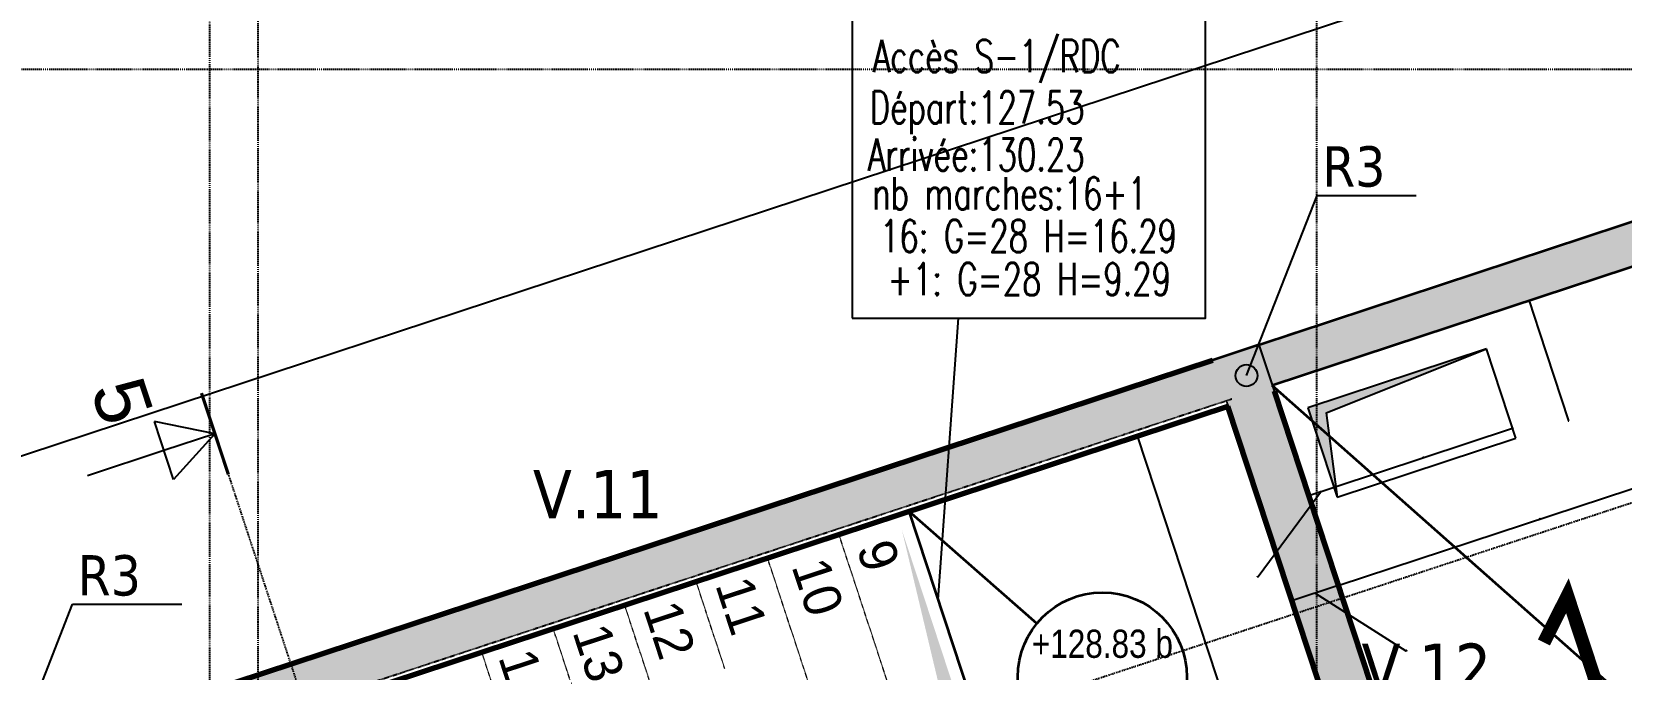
# Model space of a CAD drawing. Extents: x -12912 to 27386, y 1818 to 8189.
# Drawn here: x -120 to 472, y 7025 to 7262 of the extents above; entities that cross this region are included whole.
import ezdxf
from ezdxf.enums import TextEntityAlignment as Align

# ---------------------------------------------------------------- set-up
doc = ezdxf.new("R2010")
doc.units = 0
doc.header["$MEASUREMENT"] = 0
for name, pattern in [('CACHE2', [4.7625, 3.175, -1.5875]), ('GrDotted', [0.4, 0.1, -0.1, 0.1, -0.1]), ('GrFeatureAxis', [0.85, 0.25, -0.2, 0.1, -0.2, 0.1]), ('STRICHPUNKT2_S11', [0.9, 0.7, -0.1, 0, -0.1])]:
    doc.linetypes.add(name, pattern=pattern)
doc.layers.get('0').update_dxf_attribs({"linetype": 'CONTINUOUS'})
doc.layers.get('DEFPOINTS').update_dxf_attribs({"linetype": 'CONTINUOUS'})
for name, color, linetype in [('g-tx', 7, 'CONTINUOUS'), ('K_ENT_M_Building_Coffrage PH Sous sol', 7, 'CONTINUOUS'), ('STR_AXES_REPERE', 1, 'CONTINUOUS'), ('STR_COTATION', 1, 'CONTINUOUS'), ('STR_dob_liaisons_voiles', 23, 'CONTINUOUS'), ('STR_RESV_DALLE', 11, 'CONTINUOUS'), ('STR_SURCH', 9, 'CACHE2'), ('STR_TXT', 102, 'CONTINUOUS'), ('STR_TXT_V', 102, 'CONTINUOUS')]:
    doc.layers.add(name, color=color, linetype=linetype)
for name, color, linetype, lineweight in [('STR_AXES', 4, 'STRICHPUNKT2_S11', 25), ('STR_DALLES', 103, 'CONTINUOUS', 35), ('STR_dob_dalles', 130, 'CONTINUOUS', 35), ('STR_POUTRES', 102, 'CONTINUOUS', 35), ('STR_VOILES', 6, 'CONTINUOUS', 70)]:
    doc.layers.add(name, color=color, linetype=linetype, lineweight=lineweight)
doc.styles.add('EPAIS', font='TAHOMA.TTF')
doc.styles.add('FIN', font='romans.shx')
doc.styles.add('GrCut', font='swissli.ttf', dxfattribs={"height": 0.2})
doc.styles.add('GrDimensions', font='simplex.shx')
doc.dimstyles.new('GrDimensions', dxfattribs={"dimtxt": 0.09, "dimasz": 0.05, "dimexe": 0.07, "dimexo": 0, "dimgap": 0.05, "dimtad": 1, "dimzin": 0, "dimdsep": 46, "dimtxsty": 'GrDimensions', "dimblk": 'ARCHTICK', "dimblk1": 'ARCHTICK', "dimblk2": 'ARCHTICK', "dimcen": 0.09, "dimadec": 0, "dimazin": 0, "dimtfac": 1, "dimtdec": 4, "dimtmove": 0, "dimatfit": 3, "dimldrblk": 'OPEN30', "dimfxl": 0, "dimtolj": 1, "dimtzin": 0, "dimarcsym": 0})
doc.dimstyles.new('nOVO', dxfattribs={"dimscale": 1.3, "dimtxt": 0.09, "dimasz": 0.05, "dimexe": 0.07, "dimexo": 0, "dimgap": 0.05, "dimtad": 1, "dimzin": 0, "dimdsep": 46, "dimtxsty": 'GrDimensions', "dimblk": 'ARCHTICK', "dimcen": 0.09, "dimadec": 0, "dimazin": 0, "dimtfac": 1, "dimtmove": 0, "dimatfit": 3, "dimldrblk": 'OPEN30', "dimfxl": 0, "dimtolj": 1, "dimtzin": 0, "dimarcsym": 0})
pattern_1 = [(0, (5243.0074, 5883.9378), (1.190625, 2.38125), [0, -2.38125])]

# ---------------------------------------------------------------- blocks, each defined once
blk = doc.blocks.new('_ArchTick')
at = {"color": 0, "linetype": 'ByBlock', "const_width": 0.15}
blk.add_lwpolyline([(-0.5, -0.5), (0.5, 0.5)], dxfattribs=at)
blk = doc.blocks.new('*D42')
at = {"layer": 'DEFPOINTS', "color": 0, "linetype": 'Continuous'}
for p in [(1036.52, 7486.41), (1039.2, 7478.27), (-172.98, 7078.85)]:
    blk.add_point(p, dxfattribs=at)
at = {"layer": 'STR_COTATION', "color": 0, "linetype": 'Continuous', "lineweight": -2}
for p, q in [((-175.66, 7086.99), (1036.52, 7486.41)), ((1039.2, 7478.27), (1036.49, 7486.5)), ((-172.98, 7078.85), (-175.69, 7087.08))]:
    blk.add_line(p, q, dxfattribs=at)
at = {"layer": 'STR_COTATION', "color": 0, "linetype": 'Continuous', "lineweight": -2, "xscale": 0.065, "yscale": 0.065, "zscale": 0.065}
for p, rotation in [((1036.52, 7486.41), 18.23735407115053), ((-175.66, 7086.99), 198.2373540711505)]:
    blk.add_blockref('_ArchTick', p, dxfattribs=dict(at, rotation=rotation))
at = {"layer": 'STR_COTATION', "color": 0, "linetype": 'Continuous', "lineweight": -3, "insert": (430.39, 7286.82), "char_height": 0.117, "attachment_point": 5, "rotation": 18.23735, "style": 'GrDimensions'}
blk.add_mtext('\\A1;1276.29', dxfattribs=at)
blk = doc.blocks.new('_Open30')
at = {"color": 0, "linetype": 'ByBlock', "lineweight": -2}
for p, q in [((-1, 0.3), (0, 0)), ((0, 0), (-1, -0.3)), ((0, 0), (-1, 0))]:
    blk.add_line(p, q, dxfattribs=at)
blk = doc.blocks.new('*D75')
at = {"layer": 'DEFPOINTS', "color": 0, "linetype": 'Continuous'}
for p in [(325.38, 7122.55), (291.63, 7111.43), (407.19, 6873.94)]:
    blk.add_point(p, dxfattribs=at)
at = {"layer": 'STR_COTATION', "color": 0, "linetype": 'Continuous', "lineweight": -2}
for p, q in [((325.38, 7122.55), (291.54, 7111.4)), ((373.53, 6862.85), (291.63, 7111.43)), ((407.19, 6873.94), (373.44, 6862.82))]:
    blk.add_line(p, q, dxfattribs=at)
at = {"layer": 'STR_COTATION', "color": 0, "linetype": 'Continuous', "lineweight": -2, "xscale": 0.065, "yscale": 0.065, "zscale": 0.065}
for p, rotation in [((291.63, 7111.43), 108.2357043947728), ((373.53, 6862.85), 288.2357043947728)]:
    blk.add_blockref('_ArchTick', p, dxfattribs=dict(at, rotation=rotation))
at = {"layer": 'STR_COTATION', "color": 0, "linetype": 'Continuous', "lineweight": -3, "insert": (332.7, 6987.18), "char_height": 0.117, "attachment_point": 5, "rotation": 288.2357, "style": 'GrDimensions'}
blk.add_mtext('\\A1;261.73', dxfattribs=at)
blk = doc.blocks.new('*D76')
at = {"layer": 'DEFPOINTS', "color": 0, "linetype": 'Continuous'}
for p in [(513.54, 7113.88), (516.39, 7105.24), (363.48, 7064.44)]:
    blk.add_point(p, dxfattribs=at)
at = {"layer": 'STR_COTATION', "color": 0, "linetype": 'Continuous', "lineweight": -2}
for p, q in [((513.54, 7113.88), (516.42, 7105.15)), ((366.33, 7055.8), (516.39, 7105.24)), ((363.48, 7064.44), (366.35, 7055.71))]:
    blk.add_line(p, q, dxfattribs=at)
at = {"layer": 'STR_COTATION', "color": 0, "linetype": 'Continuous', "lineweight": -2, "xscale": 0.065, "yscale": 0.065, "zscale": 0.065}
for p, rotation in [((516.39, 7105.24), 18.23570439482916), ((366.33, 7055.8), 198.2357043948292)]:
    blk.add_blockref('_ArchTick', p, dxfattribs=dict(at, rotation=rotation))
at = {"layer": 'STR_COTATION', "color": 0, "linetype": 'Continuous', "lineweight": -3, "insert": (441.32, 7080.64), "char_height": 0.117, "attachment_point": 5, "rotation": 18.2357, "style": 'GrDimensions'}
blk.add_mtext('\\A1;158.00', dxfattribs=at)
blk = doc.blocks.new('*D625')
at = {"layer": 'DEFPOINTS', "color": 0, "ltscale": 4.5}
for p in [(363.48, 7064.44), (349.14, 7050.13), (362.16, 7010.61)]:
    blk.add_point(p, dxfattribs=at)
at = {"layer": 'STR_COTATION', "color": 0, "lineweight": -2, "ltscale": 4.5}
for p, q in [((366.33, 7055.8), (349.14, 7050.13)), ((357.73, 7052.97), (391.55, 7031.45)), ((366.3, 7055.88), (366.35, 7055.71)), ((349.17, 7050.05), (349.11, 7050.22)), ((391.55, 7031.45), (392.02, 7031.61))]:
    blk.add_line(p, q, dxfattribs=at)
at = {"layer": 'STR_COTATION', "color": 0, "lineweight": -2, "ltscale": 4.5, "xscale": 0.065, "yscale": 0.065, "zscale": 0.065}
for p, rotation in [((366.33, 7055.8), 18.23570439482914), ((349.14, 7050.13), 198.2357043948292)]:
    blk.add_blockref('_ArchTick', p, dxfattribs=dict(at, rotation=rotation))
at = {"layer": 'STR_COTATION', "color": 0, "ltscale": 4.5, "insert": (391.75, 7031.65), "char_height": 0.117, "attachment_point": 5, "rotation": 18.2357, "style": 'GrDimensions'}
blk.add_mtext('\\A1;1810', dxfattribs=at)
blk = doc.blocks.new('*D647')
at = {"layer": 'DEFPOINTS', "color": 0, "ltscale": 4.5}
for p in [(353.45, 7095.18), (362.86, 7098.28), (364.8, 7092.39)]:
    blk.add_point(p, dxfattribs=at)
at = {"layer": 'STR_COTATION', "color": 0, "lineweight": -2, "ltscale": 4.5}
for p, q in [((360.1, 7090.84), (336.57, 7059.03)), ((355.36, 7089.38), (355.42, 7089.2)), ((355.39, 7089.29), (364.8, 7092.39)), ((364.77, 7092.48), (364.83, 7092.3)), ((336.57, 7059.03), (336.16, 7058.89))]:
    blk.add_line(p, q, dxfattribs=at)
at = {"layer": 'STR_COTATION', "color": 0, "lineweight": -2, "ltscale": 4.5, "xscale": 0.065, "yscale": 0.065, "zscale": 0.065}
for p, rotation in [((355.39, 7089.29), 198.2370000000444), ((364.8, 7092.39), 18.23700000004446)]:
    blk.add_blockref('_ArchTick', p, dxfattribs=dict(at, rotation=rotation))
at = {"layer": 'STR_COTATION', "color": 0, "ltscale": 4.5, "insert": (336.33, 7059.08), "char_height": 0.117, "attachment_point": 5, "rotation": 18.237, "style": 'GrDimensions'}
blk.add_mtext('\\A1;990', dxfattribs=at)
blk = doc.blocks.new('*D648')
at = {"layer": 'DEFPOINTS', "color": 0, "ltscale": 4.5}
for p in [(421.56, 7143.81), (431.28, 7114.3), (362.86, 7098.28)]:
    blk.add_point(p, dxfattribs=at)
at = {"layer": 'STR_COTATION', "color": 0, "lineweight": -2, "ltscale": 4.5}
for p, q in [((364.8, 7092.39), (431.28, 7114.3)), ((431.25, 7114.38), (431.31, 7114.21)), ((364.77, 7092.48), (364.83, 7092.3))]:
    blk.add_line(p, q, dxfattribs=at)
at = {"layer": 'STR_COTATION', "color": 0, "lineweight": -2, "ltscale": 4.5, "xscale": 0.065, "yscale": 0.065, "zscale": 0.065}
for p, rotation in [((431.28, 7114.3), 18.23700000004446), ((364.8, 7092.39), 198.2370000000444)]:
    blk.add_blockref('_ArchTick', p, dxfattribs=dict(at, rotation=rotation))
at = {"layer": 'STR_COTATION', "color": 0, "ltscale": 4.5, "insert": (398, 7103.46), "char_height": 0.117, "attachment_point": 5, "rotation": 18.237, "style": 'GrDimensions'}
blk.add_mtext('\\A1;7000', dxfattribs=at)
blk = doc.blocks.new('*D649')
at = {"layer": 'DEFPOINTS', "color": 0, "ltscale": 4.5}
for p in [(417.71, 7155.18), (441.14, 7150.31), (422.15, 7144.05)]:
    blk.add_point(p, dxfattribs=at)
at = {"layer": 'STR_COTATION', "color": 0, "lineweight": -2, "ltscale": 4.5}
for p, q in [((437.31, 7161.64), (437.48, 7161.7)), ((437.39, 7161.67), (441.14, 7150.31)), ((441.05, 7150.28), (441.22, 7150.34))]:
    blk.add_line(p, q, dxfattribs=at)
at = {"layer": 'STR_COTATION', "color": 0, "lineweight": -2, "ltscale": 4.5, "xscale": 0.065, "yscale": 0.065, "zscale": 0.065}
for p, rotation in [((437.39, 7161.67), 108.2370000000066), ((441.14, 7150.31), 288.2370000000066)]:
    blk.add_blockref('_ArchTick', p, dxfattribs=dict(at, rotation=rotation))
at = {"layer": 'STR_COTATION', "color": 0, "ltscale": 4.5, "insert": (439.38, 7156.03), "char_height": 0.117, "attachment_point": 5, "rotation": 288.237, "style": 'GrDimensions'}
blk.add_mtext('\\A1;1196', dxfattribs=at)
blk = doc.blocks.new('*D650')
at = {"layer": 'DEFPOINTS', "color": 0, "ltscale": 4.5}
for p in [(422.15, 7144.05), (452.1, 7117.03), (432.51, 7110.57)]:
    blk.add_point(p, dxfattribs=at)
at = {"layer": 'STR_COTATION', "color": 0, "lineweight": -2, "ltscale": 4.5}
for p, q in [((441.05, 7150.28), (441.22, 7150.34)), ((441.14, 7150.31), (452.1, 7117.03)), ((452.02, 7117), (452.19, 7117.06))]:
    blk.add_line(p, q, dxfattribs=at)
at = {"layer": 'STR_COTATION', "color": 0, "lineweight": -2, "ltscale": 4.5, "xscale": 0.065, "yscale": 0.065, "zscale": 0.065}
for p, rotation in [((441.14, 7150.31), 108.2370000000066), ((452.1, 7117.03), 288.2370000000066)]:
    blk.add_blockref('_ArchTick', p, dxfattribs=dict(at, rotation=rotation))
at = {"layer": 'STR_COTATION', "color": 0, "ltscale": 4.5, "insert": (446.74, 7133.71), "char_height": 0.117, "attachment_point": 5, "rotation": 288.237, "style": 'GrDimensions'}
blk.add_mtext('\\A1;3504', dxfattribs=at)

msp = doc.modelspace()

# ---------------------------------------------------------------- hatches: boundary and pattern name
at = {"layer": 'STR_AXES_REPERE', "linetype": 'Continuous'}
msp.add_hatch(color=256, dxfattribs=at).paths.add_polyline_path([(319.746, 7139.647), (336.842, 7145.28), (342.475, 7128.184), (325.379, 7122.551)])
at = {"layer": 'STR_dob_liaisons_voiles', "ltscale": 4.5}
h = msp.add_hatch(color=256, dxfattribs=at)
h.paths.add_polyline_path([(333.67, 7137.677, 0.0938149), (332.183, 7137.959), (332.183, 7133.889)])
h.paths.add_polyline_path([(332.183, 7133.889), (332.183, 7129.82, 0.4142136), (336.252, 7133.889, 0.3084139), (333.67, 7137.677)])
h.paths.add_polyline_path([(332.183, 7137.959, 0.4142136), (328.113, 7133.889, 0.4142136), (332.183, 7129.82)])
at = {"layer": 'STR_SURCH', "linetype": 'Continuous'}
h = msp.add_hatch(dxfattribs=at)
h.set_pattern_fill('DOTS', color=256, scale=1.5, style=0)
h.set_pattern_definition(pattern_1)
h.paths.add_polyline_path([(-137.814, 6972.134), (1399.437, 7478.668), (1394.43, 7493.864), (-142.821, 6987.331)])
h = msp.add_hatch(dxfattribs=at)
h.set_pattern_fill('DOTS', color=256, scale=1.5, style=0)
h.set_pattern_definition(pattern_1)
h.paths.add_polyline_path([(341.819, 7130.176), (1074.366, 7371.555), (1069.358, 7386.751), (336.811, 7145.372)])
h = msp.add_hatch(dxfattribs=at)
h.set_pattern_fill('DOTS', color=256, scale=1.5, style=0)
h.set_pattern_definition(pattern_1)
h.paths.add_polyline_path([(442.743, 6824.198), (341.911, 7130.207), (324.723, 7124.543), (425.555, 6818.534)])

# ---------------------------------------------------------------- linework, layer by layer
at = {"color": 1, "linetype": 'ByBlock', "const_width": 5}
msp.add_lwpolyline([(467.334, 7004.491), (451.686, 7051.98), (442.928, 7034.613)], dxfattribs=at)
at = {"layer": 'K_ENT_M_Building_Coffrage PH Sous sol', "color": 7, "linetype": 'Continuous'}
for p, q in [((-51.795, 7112.228), (-74.34, 7116.75)), ((-67.243, 7095.195), (-74.34, 7116.75)), ((-51.795, 7112.228), (-70.792, 7105.972)), ((-51.795, 7112.228), (-67.243, 7095.195)), ((-70.792, 7105.972), (-99.287, 7096.59))]:
    msp.add_line(p, q, dxfattribs=at)
at = {"layer": 'K_ENT_M_Building_Coffrage PH Sous sol', "color": 7, "linetype": 'GrFeatureAxis'}
for points in [[(-1127.54, 6558.731), (936.63, 7238.414)], [(-51.795, 7112.228), (93.013, 6672.452)]]:
    msp.add_lwpolyline(points, dxfattribs=at)
at = {"layer": 'K_ENT_M_Building_Coffrage PH Sous sol', "color": 7, "linetype": 'Continuous', "const_width": 1.2}
msp.add_lwpolyline([(-46.795, 7097.108), (-56.795, 7127.348)], dxfattribs=at)
at = {"layer": 'STR_AXES', "linetype": 'GrFeatureAxis'}
for p, q in [((-53.64, 5522.963), (-53.64, 8122.963)), ((-35.64, 5622.963), (-35.64, 8022.963)), ((358.36, 5622.963), (358.36, 8022.963)), ((-1309.741, 7247.914), (7906.576, 7247.914))]:
    msp.add_line(p, q, dxfattribs=at)
at = {"layer": 'STR_AXES_REPERE', "linetype": 'Continuous'}
for p, q in [((319.746, 7139.647), (336.842, 7145.28)), ((336.843, 7145.277), (342.475, 7128.184))]:
    msp.add_line(p, q, dxfattribs=at)
at = {"layer": 'STR_DALLES', "linetype": 'Continuous'}
msp.add_line((336.811, 7145.372), (319.746, 7139.647), dxfattribs=at)
msp.add_lwpolyline([(206.569, 7083.405), (288.473, 6834.824)], dxfattribs=at)
at = {"layer": 'STR_dob_dalles', "linetype": 'Continuous', "lineweight": 35}
msp.add_line((950.965, 6591.424), (341.819, 7130.176), dxfattribs=at)
at = {"layer": 'STR_dob_dalles', "ltscale": 4.5}
msp.add_line((254.146, 7041.631), (206.592, 7083.335), dxfattribs=at)
at = {"layer": 'STR_dob_dalles', "linetype": 'Continuous', "lineweight": 35}
msp.add_ellipse((278.561, 7021.727), major_axis=(-22.274, 22.274), ratio=1, start_param=3.9269908, end_param=10.2101761, dxfattribs=at)
at = {"layer": 'STR_dob_liaisons_voiles', "ltscale": 4.5}
for p, q in [((332.183, 7133.889), (358.498, 7200.907)), ((358.498, 7200.907), (395.392, 7200.907)), ((-131.093, 6981.783), (-104.778, 7048.8)), ((-104.778, 7048.8), (-64.094, 7048.8))]:
    msp.add_line(p, q, dxfattribs=at)
msp.add_circle((332.183, 7133.889), 4.07, dxfattribs=at)
at = {"layer": 'STR_POUTRES', "linetype": 'Continuous'}
for p, q in [((336.811, 7145.372), (1069.358, 7386.751)), ((1069.358, 7369.905), (341.819, 7130.176))]:
    msp.add_line(p, q, dxfattribs=at)
at = {"layer": 'STR_RESV_DALLE', "linetype": 'Continuous'}
for p, q in [((421.556, 7143.815), (355.072, 7121.909)), ((421.556, 7143.815), (355.072, 7121.909)), ((421.556, 7143.815), (355.072, 7121.909)), ((361.922, 7120.001), (421.556, 7143.815)), ((361.922, 7120.001), (421.556, 7143.815)), ((432.509, 7110.573), (421.556, 7143.815)), ((432.509, 7110.573), (421.556, 7143.815)), ((432.509, 7110.573), (421.556, 7143.815)), ((355.072, 7121.909), (366.025, 7088.667)), ((355.072, 7121.909), (366.025, 7088.667)), ((355.072, 7121.909), (366.025, 7088.667)), ((361.922, 7120.001), (366.025, 7088.667)), ((361.922, 7120.001), (366.025, 7088.667)), ((366.025, 7088.667), (432.509, 7110.573)), ((366.025, 7088.667), (432.509, 7110.573)), ((366.025, 7088.667), (432.509, 7110.573))]:
    msp.add_line(p, q, dxfattribs=at)
for points in [[(355.072, 7121.909), (355.072, 7121.909), (361.922, 7120.001), (421.556, 7143.815)], [(355.072, 7121.909), (355.072, 7121.909), (361.922, 7120.001), (421.556, 7143.815)], [(366.025, 7088.667), (361.922, 7120.001), (355.072, 7121.909)], [(366.025, 7088.667), (361.922, 7120.001), (355.072, 7121.909)], [(203.936, 7076.437), (240.672, 6964.866), (228.877, 6971.932), (35.325, 6897.25)]]:
    msp.add_solid(points, dxfattribs=at)
at = {"layer": 'STR_SURCH', "linetype": 'GrDotted', "ltscale": 0.25}
for p, q in [((353.453, 7150.858), (336.842, 7145.28)), ((319.746, 7139.647), (336.811, 7145.372))]:
    msp.add_line(p, q, dxfattribs=at)
at = {"layer": 'STR_SURCH', "linetype": 'GrDotted', "lineweight": 15, "ltscale": 0.25}
msp.add_line((353.453, 7150.858), (336.842, 7145.28), dxfattribs=at)
at = {"layer": 'STR_SURCH', "linetype": 'GrDotted'}
msp.add_line((-137.814, 6972.134), (324.723, 7124.543), dxfattribs=at)
at = {"layer": 'STR_SURCH', "linetype": 'GrDotted', "ltscale": 0.052447}
msp.add_line((324.723, 7124.543), (326.715, 7125.199), dxfattribs=at)
at = {"layer": 'STR_SURCH', "linetype": 'GrDotted', "ltscale": 0.052432}
msp.add_line((324.723, 7124.543), (325.379, 7122.551), dxfattribs=at)
at = {"layer": 'STR_SURCH', "linetype": 'GrDotted', "ltscale": 0.054923}
msp.add_line((324.723, 7124.543), (325.317, 7122.428), dxfattribs=at)
at = {"layer": 'STR_SURCH', "linetype": 'GrDotted', "ltscale": 0.5}
msp.add_line((353.453, 7095.181), (342.475, 7128.184), dxfattribs=at)
at = {"layer": 'STR_SURCH', "linetype": 'GrDotted', "ltscale": 0.003447}
msp.add_line((325.379, 7122.551), (325.317, 7122.428), dxfattribs=at)
at = {"layer": 'STR_SURCH', "linetype": 'GrDotted', "lineweight": 15}
for p, q in [((219.899, 6955.19), (180.529, 7074.753)), ((193.303, 6946.433), (153.934, 7065.996)), ((137.99, 7024.89), (127.339, 7057.238)), ((131.274, 6955.762), (100.743, 7048.481)), ((113.517, 6920.161), (74.148, 7039.724)), ((86.922, 6911.404), (47.553, 7030.967))]:
    msp.add_line(p, q, dxfattribs=at)
at = {"layer": 'STR_TXT', "ltscale": 4.5}
msp.add_line((224.868, 7155.18, 1932.333), (217.366, 7050.636), dxfattribs=at)
at = {"layer": 'STR_TXT', "elevation": 1932.333, "flags": 128}
msp.add_lwpolyline([(185.399, 7155.18), (316.915, 7155.18), (316.915, 7298.294), (185.399, 7298.294)], close=True, dxfattribs=at)
at = {"layer": 'STR_VOILES', "linetype": 'Continuous'}
for p, q in [((-142.822, 6987.334), (319.746, 7139.647)), ((342.475, 7128.184), (424.367, 6879.655)), ((325.317, 7122.428), (-119.969, 6975.806)), ((407.195, 6873.941), (325.317, 7122.428))]:
    msp.add_line(p, q, dxfattribs=at)

# ---------------------------------------------------------------- texts
at = {"layer": 'g-tx'}
for s, p in [('9', (186.961, 7069.702)), ('10', (162.769, 7062.965)), ('11', (134.357, 7056.053)), ('12', (107.554, 7047.045)), ('13', (81.224, 7038.511)), ('14', (53.577, 7029.136))]:
    msp.add_text(s, height=14, rotation=288.201828, dxfattribs=at).set_placement(p)
at = {"layer": 'K_ENT_M_Building_Coffrage PH Sous sol', "color": 7, "linetype": 'Continuous', "insert": (-86.386, 7124.431), "char_height": 20, "attachment_point": 5, "rotation": 288.225491, "style": 'GrCut'}
msp.add_mtext('{5}', dxfattribs=at)
at = {"layer": 'STR_dob_dalles', "linetype": 'Continuous', "lineweight": 35, "insert": (278.561, 7028.727), "char_height": 10.5, "attachment_point": 8, "rotation": 0.000046}
msp.add_mtext('{\\fSwis721 Lt BT|b0|i0|c0|p34;\\W0.8;+128.83 b}', dxfattribs=at)
at = {"layer": 'STR_dob_liaisons_voiles', "ltscale": 4.5, "style": 'EPAIS'}
for p in [(360.387, 7204.181), (-102.889, 7052.075)]:
    msp.add_text('R3', height=15, dxfattribs=at).set_placement(p)
at = {"layer": 'STR_TXT', "style": 'FIN', "width": 0.7}
for s, p in [('Accès S-1/RDC', (239.266, 7243.12)), ('Départ:127.53', (231.978, 7224.049)), ('Arrivée:130.23', (231.636, 7206.485)), ('nb marches:16+1', (244.023, 7192.081)), ('16: G=28 H=16.29', (251.065, 7176.176)), ('+1: G=28 H=9.29', (251.386, 7160.167))]:
    msp.add_text(s, height=12, rotation=0.003346, dxfattribs=at).set_placement(p, align=Align.BOTTOM_CENTER)
at = {"layer": 'STR_TXT_V', "ltscale": 4.5, "style": 'EPAIS'}
for s, p in [('V.11', (66.571, 7080.764)), ('V.12', (375.028, 7016.194))]:
    msp.add_text(s, height=18, dxfattribs=at).set_placement(p)

# ---------------------------------------------------------------- dimensions: what is measured, and where the dimension line sits
at = {"layer": 'STR_COTATION', "linetype": 'Continuous', "lineweight": -3}
for base, p1, p2, angle, override, picture, middle in [((1036.519, 7486.414), (-172.977, 7078.849), (1039.202, 7478.27), 18.237354, {"dimscale": 1.3, "dimtmove": 1}, '*D42', (430.39, 7286.821)), ((291.629, 7111.431), (407.195, 6873.941), (325.379, 7122.551), 288.235704, {"dimscale": 1.3}, '*D75', (332.697, 6987.179)), ((516.391, 7105.24), (363.478, 7064.44), (513.543, 7113.883), 18.235704, {"dimscale": 1.3, "dimtxt": 0.09, "dimasz": 0.05, "dimexe": 0.07, "dimexo": 0, "dimgap": 0.05, "dimtad": 1, "dimjust": 0, "dimtih": 0, "dimtoh": 0, "dimdec": 2, "dimlfac": 1, "dimrnd": 0, "dimzin": 0, "dimdsep": 46, "dimlunit": 2, "dimpost": '', "dimtxsty": 'GrDimensions', "dimblk": 'ArchTick', "dimblk1": 'ArchTick', "dimblk2": 'ArchTick', "dimsah": 0, "dimtsz": 0, "dimcen": 0.09, "dimdle": 0, "dimse1": 0, "dimse2": 0, "dimsd1": 0, "dimsd2": 0, "dimclrd": 0, "dimclre": 0, "dimclrt": 0, "dimaunit": 0, "dimadec": 0, "dimazin": 0, "dimtol": 0, "dimlim": 0, "dimtp": 0, "dimtm": 0, "dimtfac": 1, "dimtdec": 4, "dimtix": 0, "dimtofl": 1, "dimtmove": 0, "dimatfit": 3, "dimldrblk": 'Open30', "dimtvp": 0, "dimfrac": 0, "dimtolj": 1, "dimtzin": 0, "dimlwd": 65534, "dimlwe": 65534}, '*D76', (441.32, 7080.636))]:
    dim = msp.add_linear_dim(base=base, p1=p1, p2=p2, angle=angle, dimstyle='GrDimensions', override=override, dxfattribs=at)
    dim.commit()
    dim.dimension.update_dxf_attribs({"geometry": picture, "text_midpoint": middle})
at = {"layer": 'STR_COTATION', "ltscale": 4.5}
for base, p1, p2, angle, override, picture, middle in [((441.136, 7150.308), (417.71, 7155.183), (422.154, 7144.054), 288.237, {"dimdec": 0, "dimlfac": 100, "dimtmove": 1}, '*D649', (439.382, 7156.027)), ((452.102, 7117.029), (422.154, 7144.054), (432.509, 7110.573), 288.237, {"dimdec": 0, "dimlfac": 100}, '*D650', (446.737, 7133.707)), ((431.282, 7114.297), (362.858, 7098.28), (421.556, 7143.815), 18.237, {"dimdec": 0, "dimlfac": 100}, '*D648', (398.002, 7103.461))]:
    dim = msp.add_linear_dim(base=base, p1=p1, p2=p2, angle=angle, dimstyle='nOVO', override=override, dxfattribs=at)
    dim.commit()
    dim.dimension.update_dxf_attribs({"geometry": picture, "text_midpoint": middle})
for base, p1, p2, angle, picture, middle in [((364.798, 7092.39), (353.453, 7095.181), (362.858, 7098.28), 18.237, '*D647', (336.507, 7059.005)), ((349.1395, 7050.1346), (363.4784, 7064.4401), (362.162, 7010.6096), 18.235704, '*D625', (391.612, 7031.4745))]:
    dim = msp.add_linear_dim(base=base, p1=p1, p2=p2, angle=angle, dimstyle='nOVO', override={"dimdec": 0, "dimlfac": 100, "dimtmove": 1}, dxfattribs=at)
    dim.commit()
    dim.dimension.update_dxf_attribs({"geometry": picture, "text_midpoint": middle, "dimtype": 160})

doc.saveas('drawing.dxf')
